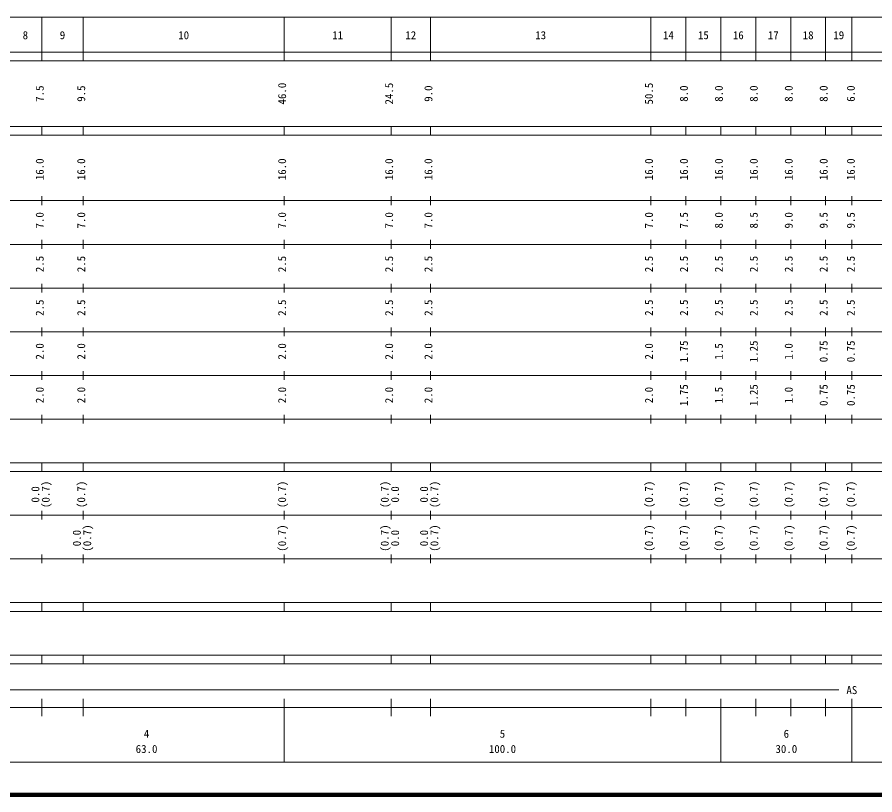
# Model space of a CAD drawing. Units: millimetres on the paper, enlarged 1000 times. Extents: x 40000 to 680000, y 20000 to 380000.
# Drawn here: x 206870 to 403267, y 20000 to 198000 of the extents above; entities that cross this region are included whole.
import ezdxf
from ezdxf.enums import TextEntityAlignment as Align

# ---------------------------------------------------------------- set-up
doc = ezdxf.new("R2010")
doc.units = ezdxf.units.MM
doc.header["$LTSCALE"] = 1000
doc.layers.add('M-TTL', color=2, linetype='Continuous', lineweight=140)
doc.layers.add('M-TTL-BAND', color=7, linetype='Continuous', lineweight=13)
doc.styles.add('ＭＳ ゴシック', font='')
doc.styles.get('ＭＳ ゴシック').set_extended_font_data('MS Gothic')

msp = doc.modelspace()

# ---------------------------------------------------------------- linework, layer by layer
at = {"layer": 'M-TTL'}
msp.add_line((40000, 20000), (680000, 20000), dxfattribs=at)
at = {"layer": 'M-TTL-BAND'}
for p, q in [((68000, 198000), (579000, 198000)), ((212500, 188000), (212500, 198000)), ((222000, 188000), (222000, 198000)), ((268000, 188000), (268000, 198000)), ((292500, 188000), (292500, 198000)), ((301500, 188000), (301500, 198000)), ((352000, 188000), (352000, 198000)), ((360000, 188000), (360000, 198000)), ((368000, 188000), (368000, 198000)), ((376000, 188000), (376000, 198000)), ((384000, 188000), (384000, 198000)), ((392000, 188000), (392000, 198000)), ((398000, 188000), (398000, 198000)), ((40000, 190000), (579000, 190000)), ((40000, 188000), (579000, 188000)), ((40000, 173000), (579000, 173000)), ((212500, 171000), (212500, 173000)), ((222000, 171000), (222000, 173000)), ((268000, 171000), (268000, 173000)), ((292500, 171000), (292500, 173000)), ((301500, 171000), (301500, 173000)), ((352000, 171000), (352000, 173000)), ((360000, 171000), (360000, 173000)), ((368000, 171000), (368000, 173000)), ((376000, 171000), (376000, 173000)), ((384000, 171000), (384000, 173000)), ((392000, 171000), (392000, 173000)), ((398000, 171000), (398000, 173000)), ((40000, 171000), (579000, 171000)), ((40000, 156000), (579000, 156000)), ((212500, 155000), (212500, 157000)), ((222000, 155000), (222000, 157000)), ((268000, 155000), (268000, 157000)), ((292500, 155000), (292500, 157000)), ((301500, 155000), (301500, 157000)), ((352000, 155000), (352000, 157000)), ((360000, 155000), (360000, 157000)), ((368000, 155000), (368000, 157000)), ((376000, 155000), (376000, 157000)), ((384000, 155000), (384000, 157000)), ((392000, 155000), (392000, 157000)), ((398000, 155000), (398000, 157000)), ((46000, 146000), (579000, 146000)), ((212500, 145000), (212500, 147000)), ((222000, 145000), (222000, 147000)), ((268000, 145000), (268000, 147000)), ((292500, 145000), (292500, 147000)), ((301500, 145000), (301500, 147000)), ((352000, 145000), (352000, 147000)), ((360000, 145000), (360000, 147000)), ((368000, 145000), (368000, 147000)), ((376000, 145000), (376000, 147000)), ((384000, 145000), (384000, 147000)), ((392000, 145000), (392000, 147000)), ((398000, 145000), (398000, 147000)), ((52000, 136000), (579000, 136000)), ((212500, 135000), (212500, 137000)), ((222000, 135000), (222000, 137000)), ((268000, 135000), (268000, 137000)), ((292500, 135000), (292500, 137000)), ((301500, 135000), (301500, 137000)), ((352000, 135000), (352000, 137000)), ((360000, 135000), (360000, 137000)), ((368000, 135000), (368000, 137000)), ((376000, 135000), (376000, 137000)), ((384000, 135000), (384000, 137000)), ((392000, 135000), (392000, 137000)), ((398000, 135000), (398000, 137000)), ((46000, 126000), (579000, 126000)), ((212500, 125000), (212500, 127000)), ((222000, 125000), (222000, 127000)), ((268000, 125000), (268000, 127000)), ((292500, 125000), (292500, 127000)), ((301500, 125000), (301500, 127000)), ((352000, 125000), (352000, 127000)), ((360000, 125000), (360000, 127000)), ((368000, 125000), (368000, 127000)), ((376000, 125000), (376000, 127000)), ((384000, 125000), (384000, 127000)), ((392000, 125000), (392000, 127000)), ((398000, 125000), (398000, 127000)), ((52000, 116000), (579000, 116000)), ((212500, 115000), (212500, 117000)), ((222000, 115000), (222000, 117000)), ((268000, 115000), (268000, 117000)), ((292500, 115000), (292500, 117000)), ((301500, 115000), (301500, 117000)), ((352000, 115000), (352000, 117000)), ((360000, 115000), (360000, 117000)), ((368000, 115000), (368000, 117000)), ((376000, 115000), (376000, 117000)), ((384000, 115000), (384000, 117000)), ((392000, 115000), (392000, 117000)), ((398000, 115000), (398000, 117000)), ((212500, 105000), (212500, 107000)), ((222000, 105000), (222000, 107000)), ((268000, 105000), (268000, 107000)), ((292500, 105000), (292500, 107000)), ((301500, 105000), (301500, 107000)), ((352000, 105000), (352000, 107000)), ((360000, 105000), (360000, 107000)), ((368000, 105000), (368000, 107000)), ((376000, 105000), (376000, 107000)), ((384000, 105000), (384000, 107000)), ((392000, 105000), (392000, 107000)), ((398000, 105000), (398000, 107000)), ((46000, 106000), (579000, 106000)), ((40000, 96000), (579000, 96000)), ((212500, 94000), (212500, 96000)), ((222000, 94000), (222000, 96000)), ((268000, 94000), (268000, 96000)), ((292500, 94000), (292500, 96000)), ((301500, 94000), (301500, 96000)), ((352000, 94000), (352000, 96000)), ((360000, 94000), (360000, 96000)), ((368000, 94000), (368000, 96000)), ((376000, 94000), (376000, 96000)), ((384000, 94000), (384000, 96000)), ((392000, 94000), (392000, 96000)), ((398000, 94000), (398000, 96000)), ((40000, 94000), (579000, 94000)), ((212500, 83000), (212500, 85000)), ((222000, 83000), (222000, 85000)), ((268000, 83000), (268000, 85000)), ((292500, 83000), (292500, 85000)), ((301500, 83000), (301500, 85000)), ((352000, 83000), (352000, 85000)), ((360000, 83000), (360000, 85000)), ((368000, 83000), (368000, 85000)), ((376000, 83000), (376000, 85000)), ((384000, 83000), (384000, 85000)), ((392000, 83000), (392000, 85000)), ((398000, 83000), (398000, 85000)), ((49000, 84000), (579000, 84000)), ((212500, 73000), (212500, 75000)), ((222000, 73000), (222000, 75000)), ((268000, 73000), (268000, 75000)), ((292500, 73000), (292500, 75000)), ((301500, 73000), (301500, 75000)), ((352000, 73000), (352000, 75000)), ((360000, 73000), (360000, 75000)), ((368000, 73000), (368000, 75000)), ((376000, 73000), (376000, 75000)), ((384000, 73000), (384000, 75000)), ((392000, 73000), (392000, 75000)), ((398000, 73000), (398000, 75000)), ((40000, 74000), (579000, 74000)), ((40000, 64000), (579000, 64000)), ((212500, 62000), (212500, 64000)), ((222000, 62000), (222000, 64000)), ((268000, 62000), (268000, 64000)), ((292500, 62000), (292500, 64000)), ((301500, 62000), (301500, 64000)), ((352000, 62000), (352000, 64000)), ((360000, 62000), (360000, 64000)), ((368000, 62000), (368000, 64000)), ((376000, 62000), (376000, 64000)), ((384000, 62000), (384000, 64000)), ((392000, 62000), (392000, 64000)), ((398000, 62000), (398000, 64000)), ((40000, 62000), (579000, 62000)), ((40000, 52000), (579000, 52000)), ((212500, 50000), (212500, 52000)), ((222000, 50000), (222000, 52000)), ((268000, 50000), (268000, 52000)), ((292500, 50000), (292500, 52000)), ((301500, 50000), (301500, 52000)), ((352000, 50000), (352000, 52000)), ((360000, 50000), (360000, 52000)), ((368000, 50000), (368000, 52000)), ((376000, 50000), (376000, 52000)), ((384000, 50000), (384000, 52000)), ((392000, 50000), (392000, 52000)), ((398000, 50000), (398000, 52000)), ((40000, 50000), (579000, 50000)), ((71000, 44000), (395000, 44000)), ((212500, 38000), (212500, 42000)), ((222000, 38000), (222000, 42000)), ((268000, 27500), (268000, 42000)), ((292500, 38000), (292500, 42000)), ((301500, 38000), (301500, 42000)), ((352000, 38000), (352000, 42000)), ((360000, 38000), (360000, 42000)), ((368000, 27500), (368000, 42000)), ((376000, 38000), (376000, 42000)), ((384000, 38000), (384000, 42000)), ((392000, 38000), (392000, 42000)), ((398000, 27500), (398000, 42000)), ((40000, 40000), (579000, 40000)), ((68000, 27500), (579000, 27500))]:
    msp.add_line(p, q, dxfattribs=at)

# ---------------------------------------------------------------- texts
at = {"layer": 'M-TTL-BAND', "style": 'ＭＳ ゴシック'}
for s, p in [('8', (208750, 192405)), ('9', (217250, 192405)), ('10', (245000, 192405)), ('11', (280250, 192405)), ('12', (297000, 192405)), ('13', (326750, 192405)), ('14', (356000, 192405)), ('15', (364000, 192405)), ('16', (372000, 192405)), ('17', (380000, 192405)), ('18', (388000, 192405)), ('19', (395000, 192405)), ('AS', (398000, 42500)), ('4', (236500, 32523)), ('5', (318000, 32523)), ('6', (383000, 32523)), ('63.0', (236500, 29033)), ('100.0', (318000, 29033)), ('30.0', (383000, 29033))]:
    msp.add_text(s, height=1833, dxfattribs=at).set_placement(p, align=Align.BOTTOM_CENTER)
for s, p in [('46.0', (269000, 180500)), ('24.5', (293500, 180500)), ('50.5', (353000, 180500)), ('7.5', (213500, 180500)), ('9.5', (223000, 180500)), ('9.0', (302500, 180500)), ('8.0', (361000, 180500)), ('8.0', (369000, 180500)), ('8.0', (377000, 180500)), ('8.0', (385000, 180500)), ('8.0', (393000, 180500)), ('6.0', (399222, 180500)), ('16.0', (213500, 163174)), ('16.0', (223000, 163174)), ('16.0', (269000, 163174)), ('16.0', (293500, 163174)), ('16.0', (302500, 163174)), ('16.0', (353000, 163174)), ('16.0', (361000, 163174)), ('16.0', (369000, 163174)), ('16.0', (377000, 163174)), ('16.0', (385000, 163174)), ('16.0', (393000, 163174)), ('16.0', (399222, 163174)), ('7.0', (213500, 151500)), ('7.0', (223000, 151500)), ('7.0', (269000, 151500)), ('7.0', (293500, 151500)), ('7.0', (302500, 151500)), ('7.0', (353000, 151500)), ('7.5', (361000, 151500)), ('8.0', (369000, 151500)), ('8.5', (377000, 151500)), ('9.0', (385000, 151500)), ('9.5', (393000, 151500)), ('9.5', (399222, 151500)), ('2.5', (213500, 141500)), ('2.5', (223000, 141500)), ('2.5', (269000, 141500)), ('2.5', (293500, 141500)), ('2.5', (302500, 141500)), ('2.5', (353000, 141500)), ('2.5', (361000, 141500)), ('2.5', (369000, 141500)), ('2.5', (377000, 141500)), ('2.5', (385000, 141500)), ('2.5', (393000, 141500)), ('2.5', (399222, 141500)), ('2.5', (213500, 131500)), ('2.5', (223000, 131500)), ('2.5', (269000, 131500)), ('2.5', (293500, 131500)), ('2.5', (302500, 131500)), ('2.5', (353000, 131500)), ('2.5', (361000, 131500)), ('2.5', (369000, 131500)), ('2.5', (377000, 131500)), ('2.5', (385000, 131500)), ('2.5', (393000, 131500)), ('2.5', (399222, 131500)), ('1.75', (361000, 121500)), ('1.25', (377000, 121500)), ('0.75', (393000, 121500)), ('0.75', (399222, 121500)), ('2.0', (213500, 121500)), ('2.0', (223000, 121500)), ('2.0', (269000, 121500)), ('2.0', (293500, 121500)), ('2.0', (302500, 121500)), ('2.0', (353000, 121500)), ('1.5', (369000, 121500)), ('1.0', (385000, 121500)), ('2.0', (213500, 111500)), ('2.0', (223000, 111500)), ('2.0', (269000, 111500)), ('2.0', (293500, 111500)), ('2.0', (302500, 111500)), ('2.0', (353000, 111500)), ('1.75', (361000, 111500)), ('1.5', (369000, 111500)), ('1.25', (377000, 111500)), ('1.0', (385000, 111500)), ('0.75', (393000, 111500)), ('0.75', (399222, 111500)), ('0.0', (212500, 88764)), ('(0.7)', (214870, 88764)), ('(0.7)', (223000, 88764)), ('(0.7)', (269000, 88764)), ('(0.7)', (292500, 88764)), ('0.0', (294870, 88764)), ('0.0', (301500, 88764)), ('(0.7)', (303870, 88764)), ('(0.7)', (353000, 88764)), ('(0.7)', (361000, 88764)), ('(0.7)', (369000, 88764)), ('(0.7)', (377000, 88764)), ('(0.7)', (385000, 88764)), ('(0.7)', (393000, 88764)), ('(0.7)', (399222, 88764)), ('(0.7)', (224370, 78764)), ('(0.7)', (269000, 78764)), ('(0.7)', (292500, 78764)), ('(0.7)', (303870, 78764)), ('(0.7)', (353000, 78764)), ('(0.7)', (361000, 78764)), ('(0.7)', (369000, 78764)), ('(0.7)', (377000, 78764)), ('(0.7)', (385000, 78764)), ('(0.7)', (393000, 78764)), ('(0.7)', (399222, 78764)), ('0.0', (222000, 78764)), ('0.0', (294870, 78764)), ('0.0', (301500, 78764))]:
    msp.add_text(s, height=1833, rotation=90, dxfattribs=at).set_placement(p, align=Align.BOTTOM_CENTER)

doc.saveas('drawing.dxf')
